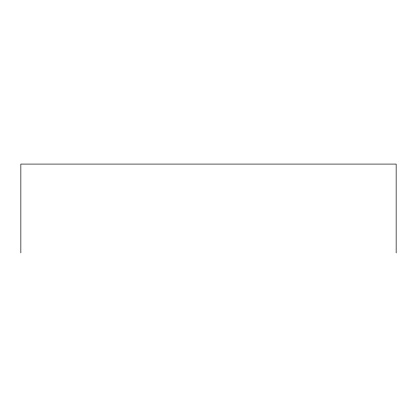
<?xml version="1.0" encoding="UTF-8"?>
<svg xmlns="http://www.w3.org/2000/svg" width="417" height="417" viewBox="0 0 417 417"><rect width="100%" height="100%" fill="white"/><g stroke="black" fill="none" stroke-linecap="round" stroke-linejoin="round"><path stroke-width="0.63" d="M396.15 252.916L396.15 164.084L20.85 164.084L20.85 252.916"/></g></svg>
